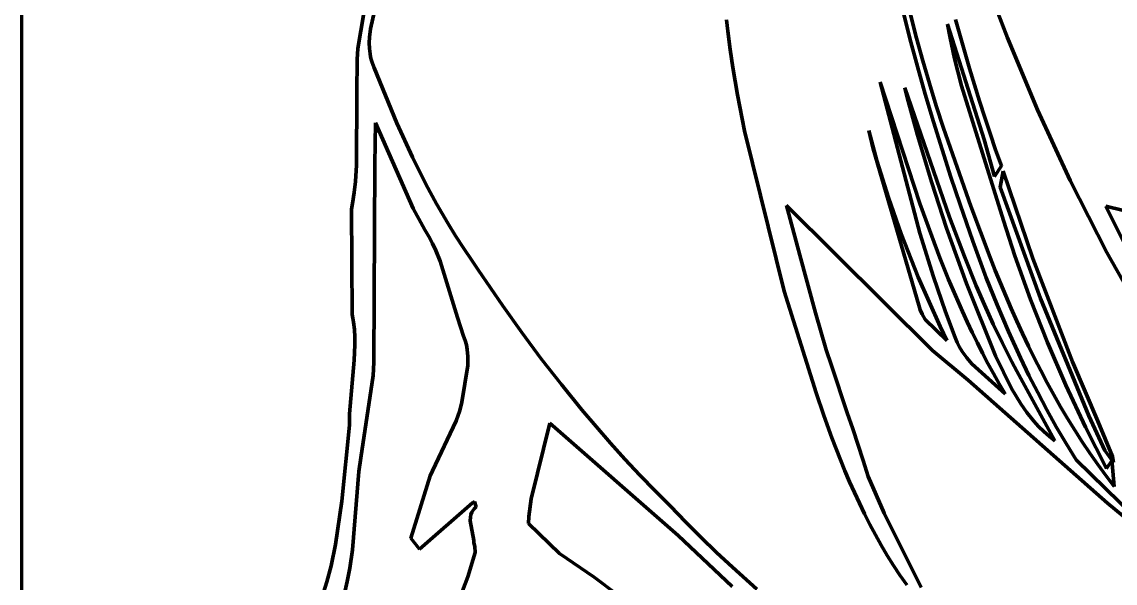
# Model space of a CAD drawing. Header units: millimetres. Extents: x 0 to 8.3, y 0 to 11.7.
# Drawn here: x 0 to 2.874, y 1.53 to 3.007 of the extents above; entities that cross this region are included whole.
import ezdxf

# ---------------------------------------------------------------- set-up
doc = ezdxf.new("R2010")
doc.units = ezdxf.units.MM
doc.layers.add('color#000000ff', color=7, linetype='CONTINUOUS', lineweight=100)
doc.layers.add('color#ffffffff', color=7, linetype='CONTINUOUS', lineweight=100)

msp = doc.modelspace()

# ---------------------------------------------------------------- linework, layer by layer
at = {"layer": 'color#000000ff'}
for p, q in [((0.8831, 2.9369), (0.9183, 3.1412)), ((2.5914, 2.9652), (2.5279, 3.1331)), ((0.9402, 3.0925), (0.9168, 2.9893)), ((2.3523, 2.9643), (2.3293, 3.0543)), ((2.3163, 3.0377), (2.3348, 2.9638)), ((1.856, 2.9829), (1.8525, 3.013)), ((2.5297, 2.6974), (2.4335, 3.0016)), ((2.4335, 3.0016), (2.4403, 2.9651)), ((2.4548, 3.0135), (2.4667, 2.9703)), ((0.9141, 2.967), (0.9134, 2.9522)), ((0.9168, 2.9893), (0.9141, 2.967)), ((1.8619, 2.9349), (1.856, 2.9829)), ((2.3348, 2.9638), (2.3545, 2.8902)), ((2.3687, 2.9046), (2.3523, 2.9643)), ((2.4403, 2.9651), (2.452, 2.9107)), ((2.4667, 2.9703), (2.4789, 2.9272)), ((2.6706, 2.7759), (2.5914, 2.9652)), ((0.8815, 2.9078), (0.8831, 2.9369)), ((0.9134, 2.9522), (0.9139, 2.9374)), ((0.9139, 2.9374), (0.9146, 2.93)), ((1.8689, 2.887), (1.8619, 2.9349)), ((0.8803, 2.8203), (0.8815, 2.9078)), ((0.9146, 2.93), (0.9156, 2.9227)), ((0.9156, 2.9227), (0.917, 2.9153)), ((0.917, 2.9153), (0.9188, 2.908)), ((0.9188, 2.908), (0.9209, 2.9007)), ((2.386, 2.8452), (2.3687, 2.9046)), ((2.452, 2.9107), (2.4702, 2.8387)), ((2.4789, 2.9272), (2.4915, 2.8842)), ((0.9209, 2.9007), (0.9235, 2.8935)), ((0.9235, 2.8935), (0.9266, 2.8862)), ((0.9266, 2.8862), (0.986, 2.7404)), ((1.8811, 2.8155), (1.8689, 2.887)), ((2.3545, 2.8902), (2.3751, 2.8168)), ((2.4915, 2.8842), (2.5044, 2.8413)), ((2.2562, 2.8485), (2.3612, 2.4513)), ((2.361, 2.5294), (2.2562, 2.8485)), ((0.8798, 2.6304), (0.8803, 2.8203)), ((2.4385, 2.4932), (2.3217, 2.8334)), ((2.3217, 2.8334), (2.328, 2.8086)), ((2.4042, 2.786), (2.386, 2.8452)), ((2.4702, 2.8387), (2.5807, 2.4842)), ((2.5044, 2.8413), (2.5177, 2.7985)), ((1.9, 2.7207), (1.8811, 2.8155)), ((2.328, 2.8086), (2.3547, 2.7094)), ((2.3751, 2.8168), (2.3967, 2.7438)), ((2.5177, 2.7985), (2.5314, 2.7559)), ((2.4235, 2.7271), (2.4042, 2.786)), ((2.7562, 2.5894), (2.6706, 2.7759)), ((0.9297, 2.7414), (0.9282, 2.6328)), ((1.0284, 2.5165), (0.9297, 2.7414)), ((0.986, 2.7404), (1.0269, 2.6508)), ((2.3967, 2.7438), (2.4193, 2.671)), ((2.5314, 2.7559), (2.5456, 2.7133)), ((2.0039, 2.2982), (1.9, 2.7207)), ((2.2481, 2.6428), (2.2267, 2.7215)), ((2.2267, 2.7215), (2.2379, 2.6733)), ((2.3547, 2.7094), (2.3913, 2.5863)), ((2.495, 2.5225), (2.4235, 2.7271)), ((2.5456, 2.7133), (2.5601, 2.6709)), ((2.2379, 2.6733), (2.3585, 2.2617)), ((2.5573, 2.5999), (2.5297, 2.6974)), ((1.0269, 2.6508), (1.0621, 2.5803)), ((2.4193, 2.671), (2.4428, 2.5985)), ((2.5601, 2.6709), (2.5752, 2.6286)), ((0.8768, 2.5868), (0.8798, 2.6304)), ((0.9282, 2.6328), (0.9252, 2.1112)), ((2.2782, 2.5455), (2.2481, 2.6428)), ((2.5752, 2.6286), (2.5573, 2.5999)), ((2.4428, 2.5985), (2.4672, 2.5263)), ((2.5724, 2.5721), (2.5803, 2.6145)), ((2.5803, 2.6145), (2.6577, 2.3845)), ((2.8528, 2.4006), (2.7562, 2.5894)), ((0.8736, 2.5578), (0.8768, 2.5868)), ((1.0621, 2.5803), (1.0902, 2.5283)), ((2.3913, 2.5863), (2.4314, 2.4643)), ((2.6784, 2.2794), (2.5724, 2.5721)), ((0.8693, 2.5289), (0.8736, 2.5578)), ((2.3119, 2.4494), (2.2782, 2.5455)), ((0.8667, 2.5144), (0.8693, 2.5289)), ((0.8687, 2.2375), (0.8667, 2.5144)), ((1.0538, 2.4694), (1.0284, 2.5165)), ((1.0902, 2.5283), (1.1198, 2.4773)), ((2.3946, 2.1428), (2.0101, 2.5241)), ((2.0101, 2.5241), (2.0452, 2.3932)), ((2.3921, 2.4431), (2.361, 2.5294)), ((2.4672, 2.5263), (2.5001, 2.4298)), ((2.52, 2.4544), (2.495, 2.5225)), ((2.8967, 2.5111), (2.8503, 2.5222)), ((2.8503, 2.5222), (2.948, 2.3247)), ((1.1198, 2.4773), (1.1405, 2.4438)), ((2.478, 2.3898), (2.4385, 2.4932)), ((2.5807, 2.4842), (2.6111, 2.3915)), ((1.0592, 2.4602), (1.0538, 2.4694)), ((1.07, 2.4425), (1.0592, 2.4602)), ((1.1405, 2.4438), (1.162, 2.4108)), ((2.3567, 2.3357), (2.3119, 2.4494)), ((2.3612, 2.4513), (2.3972, 2.336)), ((2.4314, 2.4643), (2.4837, 2.3192)), ((2.546, 2.3868), (2.52, 2.4544)), ((1.0796, 2.4243), (1.07, 2.4425)), ((1.0884, 2.4057), (1.0796, 2.4243)), ((2.4138, 2.3861), (2.3921, 2.4431)), ((2.5001, 2.4298), (2.5355, 2.3341)), ((1.1001, 2.3772), (1.0884, 2.4057)), ((1.162, 2.4108), (1.1843, 2.3783)), ((2.0452, 2.3932), (2.087, 2.242)), ((2.4366, 2.3295), (2.4138, 2.3861)), ((2.5094, 2.313), (2.478, 2.3898)), ((2.5594, 2.3531), (2.546, 2.3868)), ((2.6111, 2.3915), (2.6523, 2.2767)), ((3.1248, 1.9147), (2.8528, 2.4006)), ((1.1454, 2.2294), (1.1001, 2.3772)), ((1.1843, 2.3783), (1.2, 2.3544)), ((2.6577, 2.3845), (2.7625, 2.1128)), ((1.2, 2.3544), (1.2645, 2.2596)), ((2.4143, 2.2053), (2.3567, 2.3357)), ((2.3972, 2.336), (2.4287, 2.2446)), ((2.4483, 2.3013), (2.4366, 2.3295)), ((2.5355, 2.3341), (2.5639, 2.263)), ((2.5731, 2.3195), (2.5594, 2.3531)), ((2.4604, 2.2733), (2.4483, 2.3013)), ((2.4837, 2.3192), (2.5598, 2.1284)), ((2.5313, 2.2623), (2.5094, 2.313)), ((2.5871, 2.2861), (2.5731, 2.3195)), ((2.0883, 2.0307), (2.0039, 2.2982)), ((2.4728, 2.2454), (2.4604, 2.2733)), ((2.6014, 2.2529), (2.5871, 2.2861)), ((2.6523, 2.2767), (2.6969, 2.1633)), ((2.8051, 1.9708), (2.6784, 2.2794)), ((1.2645, 2.2596), (1.3144, 2.1896)), ((2.3585, 2.2617), (2.3619, 2.2493)), ((2.3619, 2.2493), (2.3667, 2.2378)), ((2.4287, 2.2446), (2.4542, 2.1767)), ((2.4855, 2.2177), (2.4728, 2.2454)), ((2.5541, 2.2119), (2.5313, 2.2623)), ((2.5639, 2.263), (2.5939, 2.1926)), ((2.6161, 2.2198), (2.6014, 2.2529)), ((0.8706, 2.2275), (0.8687, 2.2375)), ((0.8722, 2.2174), (0.8706, 2.2275)), ((0.8743, 2.1973), (0.8722, 2.2174)), ((1.1609, 2.1804), (1.1454, 2.2294)), ((2.087, 2.242), (2.1145, 2.1445)), ((2.3667, 2.2378), (2.3752, 2.2238)), ((2.3752, 2.2238), (2.4317, 2.1684)), ((2.4986, 2.1902), (2.4855, 2.2177)), ((2.6312, 2.1869), (2.6161, 2.2198)), ((0.8754, 2.1772), (0.8743, 2.1973)), ((1.3144, 2.1896), (1.3657, 2.1205)), ((2.4317, 2.1684), (2.4143, 2.2053)), ((2.5121, 2.1628), (2.4986, 2.1902)), ((2.578, 2.1619), (2.5541, 2.2119)), ((2.5939, 2.1926), (2.6257, 2.123)), ((2.6467, 2.1542), (2.6312, 2.1869)), ((0.8736, 2.1169), (0.8755, 2.1571)), ((0.8755, 2.1571), (0.8754, 2.1772)), ((1.1654, 2.1687), (1.1609, 2.1804)), ((1.1687, 2.157), (1.1654, 2.1687)), ((1.171, 2.1451), (1.1687, 2.157)), ((2.4542, 2.1767), (2.4594, 2.1637)), ((2.4594, 2.1637), (2.4655, 2.1513)), ((2.5259, 2.1355), (2.5121, 2.1628)), ((2.6028, 2.1125), (2.578, 2.1619)), ((2.6969, 2.1633), (2.7451, 2.0514)), ((1.1729, 2.1271), (1.171, 2.1451)), ((1.1726, 2.1028), (1.1729, 2.1271)), ((2.1145, 2.1445), (2.1285, 2.1031)), ((2.4882, 2.0642), (2.3946, 2.1428)), ((2.4655, 2.1513), (2.4725, 2.1396)), ((2.4725, 2.1396), (2.4845, 2.1229)), ((2.5401, 2.1085), (2.5259, 2.1355)), ((2.5598, 2.1284), (2.6016, 2.0429)), ((2.6626, 2.1218), (2.6467, 2.1542)), ((0.8617, 1.976), (0.8736, 2.1169)), ((0.9252, 2.1112), (0.9234, 2.0763)), ((1.1567, 2.0062), (1.1726, 2.1028)), ((1.3657, 2.1205), (1.4184, 2.0526)), ((2.1285, 2.1031), (2.1702, 1.978)), ((2.4845, 2.1229), (2.4978, 2.1072)), ((2.4978, 2.1072), (2.5853, 2.0286)), ((2.5547, 2.0817), (2.5401, 2.1085)), ((2.6157, 2.0879), (2.6028, 2.1125)), ((2.6257, 2.123), (2.6479, 2.0771)), ((2.679, 2.0896), (2.6626, 2.1218)), ((2.7625, 2.1128), (2.829, 1.9565)), ((0.9234, 2.0763), (0.8911, 1.8603)), ((2.5698, 2.055), (2.5547, 2.0817)), ((2.7162, 1.9049), (2.6157, 2.0879)), ((2.6479, 2.0771), (2.671, 2.0316)), ((2.6958, 2.0577), (2.679, 2.0896)), ((1.4184, 2.0526), (1.4726, 1.9859)), ((2.8544, 1.7404), (2.4882, 2.0642)), ((2.5853, 2.0286), (2.5698, 2.055)), ((2.6016, 2.0429), (2.6262, 2.0022)), ((2.7131, 2.026), (2.6958, 2.0577)), ((2.7451, 2.0514), (2.7966, 1.9409)), ((2.1085, 1.9715), (2.0883, 2.0307)), ((2.671, 2.0316), (2.6949, 1.9866)), ((2.7309, 1.9946), (2.7131, 2.026)), ((1.1422, 1.9574), (1.1515, 1.9849)), ((1.1515, 1.9849), (1.1567, 2.0062)), ((1.4726, 1.9859), (1.5096, 1.9421)), ((2.6262, 2.0022), (2.6426, 1.9789)), ((2.6949, 1.9866), (2.7197, 1.942)), ((2.7493, 1.9635), (2.7309, 1.9946)), ((0.8618, 1.9457), (0.8617, 1.976)), ((1.0794, 1.8262), (1.1422, 1.9574)), ((2.1297, 1.9127), (2.1085, 1.9715)), ((2.1702, 1.978), (2.1845, 1.9366)), ((2.6426, 1.9789), (2.6605, 1.9568)), ((2.6605, 1.9568), (2.6732, 1.9428)), ((2.7682, 1.9328), (2.7493, 1.9635)), ((2.8474, 1.8791), (2.8051, 1.9708)), ((2.829, 1.9565), (2.8673, 1.8637)), ((0.841, 1.7456), (0.8618, 1.9457)), ((1.3883, 1.9513), (1.339, 1.7521)), ((1.7251, 1.6554), (1.3883, 1.9513)), ((1.5096, 1.9421), (1.5473, 1.899)), ((2.1845, 1.9366), (2.2121, 1.8527)), ((2.6732, 1.9428), (2.6867, 1.9294)), ((2.6867, 1.9294), (2.701, 1.9168)), ((2.7197, 1.942), (2.7454, 1.8979)), ((2.7877, 1.9024), (2.7682, 1.9328)), ((2.7966, 1.9409), (2.8516, 1.832)), ((1.5473, 1.899), (1.5857, 1.8565)), ((2.1408, 1.8835), (2.1297, 1.9127)), ((2.701, 1.9168), (2.7162, 1.9049)), ((2.7454, 1.8979), (2.772, 1.8544)), ((2.8078, 1.8723), (2.7877, 1.9024)), ((2.1522, 1.8545), (2.1408, 1.8835)), ((2.8285, 1.8426), (2.8078, 1.8723)), ((2.8697, 1.8474), (2.8474, 1.8791)), ((0.8911, 1.8603), (0.8863, 1.8242)), ((1.5857, 1.8565), (1.6249, 1.8147)), ((2.164, 1.8256), (2.1522, 1.8545)), ((2.2121, 1.8527), (2.2254, 1.8112)), ((2.772, 1.8544), (2.9251, 1.7051)), ((2.8499, 1.8134), (2.8285, 1.8426)), ((2.8516, 1.832), (2.8662, 1.8535)), ((2.8662, 1.8535), (2.8668, 1.8454)), ((2.8668, 1.8454), (2.8719, 1.7845)), ((2.8673, 1.8637), (2.8697, 1.8474)), ((0.8863, 1.8242), (0.8694, 1.6181)), ((1.0229, 1.6489), (1.0738, 1.8128)), ((1.0738, 1.8128), (1.0794, 1.8262)), ((1.6249, 1.8147), (1.6648, 1.7735)), ((2.1762, 1.7969), (2.164, 1.8256)), ((2.2254, 1.8112), (2.2674, 1.7142)), ((2.8719, 1.7845), (2.8499, 1.8134)), ((2.1888, 1.7685), (2.1762, 1.7969)), ((1.6648, 1.7735), (1.7055, 1.7331)), ((2.2019, 1.7403), (2.1888, 1.7685)), ((0.8244, 1.6319), (0.841, 1.7456)), ((1.1849, 1.7417), (1.0454, 1.6201)), ((1.1904, 1.7453), (1.1849, 1.7417)), ((1.1866, 1.7226), (1.1888, 1.7254)), ((1.1888, 1.7254), (1.1914, 1.7281)), ((1.1943, 1.7308), (1.1904, 1.7453)), ((1.1914, 1.7281), (1.1943, 1.7308)), ((1.339, 1.7521), (1.333, 1.7059)), ((1.7055, 1.7331), (1.7451, 1.6917)), ((2.2154, 1.7123), (2.2019, 1.7403)), ((2.9299, 1.6782), (2.8544, 1.7404)), ((1.1787, 1.6943), (1.1792, 1.7042)), ((1.1792, 1.7042), (1.1807, 1.7106)), ((1.1807, 1.7106), (1.1831, 1.7167)), ((1.1831, 1.7167), (1.1866, 1.7226)), ((1.333, 1.7059), (1.3317, 1.6872)), ((2.2295, 1.6847), (2.2154, 1.7123)), ((2.2674, 1.7142), (2.3648, 1.5191)), ((1.1879, 1.6426), (1.1787, 1.6943)), ((1.3317, 1.6872), (1.4138, 1.6082)), ((1.7451, 1.6917), (1.7855, 1.6511)), ((2.2441, 1.6573), (2.2295, 1.6847)), ((1.0454, 1.6201), (1.0229, 1.6489)), ((1.1886, 1.636), (1.1879, 1.6426)), ((1.8676, 1.5218), (1.7251, 1.6554)), ((1.7855, 1.6511), (1.8265, 1.6112)), ((2.2593, 1.6302), (2.2441, 1.6573)), ((0.8128, 1.5756), (0.8244, 1.6319)), ((0.8694, 1.6181), (0.8627, 1.57)), ((1.1728, 1.5473), (1.1918, 1.6109)), ((1.1911, 1.6265), (1.1886, 1.636)), ((1.1918, 1.6109), (1.1911, 1.6265)), ((1.8265, 1.6112), (1.8683, 1.572)), ((2.2752, 1.6034), (2.2593, 1.6302)), ((1.4138, 1.6082), (1.5047, 1.5461)), ((2.2916, 1.577), (2.2752, 1.6034)), ((0.8022, 1.5336), (0.8128, 1.5756)), ((0.8627, 1.57), (0.8557, 1.5343)), ((1.8683, 1.572), (1.932, 1.5145)), ((2.3087, 1.551), (2.2916, 1.577)), ((0.7886, 1.4919), (0.8022, 1.5336)), ((0.8557, 1.5343), (0.8499, 1.5106)), ((1.1029, 1.3634), (1.1728, 1.5473)), ((1.5047, 1.5461), (1.672, 1.4205)), ((2.3266, 1.5254), (2.3087, 1.551))]:
    msp.add_line(p, q, dxfattribs=at)
at = {"layer": 'color#ffffffff'}
for p, q in [((0, 0), (0, 11.6806)), ((0.9183, 3.1412), (0.8831, 2.9369)), ((2.5279, 3.1331), (2.5914, 2.9652)), ((0.9168, 2.9893), (0.9402, 3.0925)), ((2.3293, 3.0543), (2.3523, 2.9643)), ((2.3348, 2.9638), (2.3163, 3.0377)), ((1.8525, 3.013), (1.856, 2.9829)), ((2.4403, 2.9651), (2.4335, 3.0016)), ((2.4335, 3.0016), (2.5297, 2.6974)), ((2.4667, 2.9703), (2.4548, 3.0135)), ((0.9134, 2.9522), (0.9141, 2.967)), ((0.9141, 2.967), (0.9168, 2.9893)), ((1.856, 2.9829), (1.8619, 2.9349)), ((2.3545, 2.8902), (2.3348, 2.9638)), ((2.3523, 2.9643), (2.3687, 2.9046)), ((2.452, 2.9107), (2.4403, 2.9651)), ((2.4789, 2.9272), (2.4667, 2.9703)), ((2.5914, 2.9652), (2.6706, 2.7759)), ((0.8831, 2.9369), (0.8815, 2.9078)), ((0.9139, 2.9374), (0.9134, 2.9522)), ((0.9146, 2.93), (0.9139, 2.9374)), ((1.8619, 2.9349), (1.8689, 2.887)), ((0.8815, 2.9078), (0.8803, 2.8203)), ((0.9156, 2.9227), (0.9146, 2.93)), ((0.917, 2.9153), (0.9156, 2.9227)), ((0.9188, 2.908), (0.917, 2.9153)), ((0.9209, 2.9007), (0.9188, 2.908)), ((2.3687, 2.9046), (2.386, 2.8452)), ((2.4702, 2.8387), (2.452, 2.9107)), ((2.4915, 2.8842), (2.4789, 2.9272)), ((0.9235, 2.8935), (0.9209, 2.9007)), ((0.9266, 2.8862), (0.9235, 2.8935)), ((0.986, 2.7404), (0.9266, 2.8862)), ((1.8689, 2.887), (1.8811, 2.8155)), ((2.3751, 2.8168), (2.3545, 2.8902)), ((2.5044, 2.8413), (2.4915, 2.8842)), ((2.2562, 2.8485), (2.361, 2.5294)), ((2.3612, 2.4513), (2.2562, 2.8485)), ((0.8803, 2.8203), (0.8798, 2.6304)), ((2.328, 2.8086), (2.3217, 2.8334)), ((2.3217, 2.8334), (2.4385, 2.4932)), ((2.386, 2.8452), (2.4042, 2.786)), ((2.5807, 2.4842), (2.4702, 2.8387)), ((2.5177, 2.7985), (2.5044, 2.8413)), ((1.8811, 2.8155), (1.9, 2.7207)), ((2.3547, 2.7094), (2.328, 2.8086)), ((2.3967, 2.7438), (2.3751, 2.8168)), ((2.5314, 2.7559), (2.5177, 2.7985)), ((2.4042, 2.786), (2.4235, 2.7271)), ((2.6706, 2.7759), (2.7562, 2.5894)), ((0.9282, 2.6328), (0.9297, 2.7414)), ((0.9297, 2.7414), (1.0284, 2.5165)), ((1.0269, 2.6508), (0.986, 2.7404)), ((2.4193, 2.671), (2.3967, 2.7438)), ((2.5456, 2.7133), (2.5314, 2.7559)), ((1.9, 2.7207), (2.0039, 2.2982)), ((2.2379, 2.6733), (2.2267, 2.7215)), ((2.2267, 2.7215), (2.2481, 2.6428)), ((2.3913, 2.5863), (2.3547, 2.7094)), ((2.4235, 2.7271), (2.495, 2.5225)), ((2.5601, 2.6709), (2.5456, 2.7133)), ((2.3585, 2.2617), (2.2379, 2.6733)), ((2.5297, 2.6974), (2.5573, 2.5999)), ((1.0621, 2.5803), (1.0269, 2.6508)), ((2.4428, 2.5985), (2.4193, 2.671)), ((2.5752, 2.6286), (2.5601, 2.6709)), ((0.8798, 2.6304), (0.8768, 2.5868)), ((0.9252, 2.1112), (0.9282, 2.6328)), ((2.2481, 2.6428), (2.2782, 2.5455)), ((2.5573, 2.5999), (2.5752, 2.6286)), ((2.4672, 2.5263), (2.4428, 2.5985)), ((2.5803, 2.6145), (2.5724, 2.5721)), ((2.6577, 2.3845), (2.5803, 2.6145)), ((2.7562, 2.5894), (2.8528, 2.4006)), ((0.8768, 2.5868), (0.8736, 2.5578)), ((1.0902, 2.5283), (1.0621, 2.5803)), ((2.4314, 2.4643), (2.3913, 2.5863)), ((2.5724, 2.5721), (2.6784, 2.2794)), ((0.8736, 2.5578), (0.8693, 2.5289)), ((2.2782, 2.5455), (2.3119, 2.4494)), ((0.8693, 2.5289), (0.8667, 2.5144)), ((0.8667, 2.5144), (0.8687, 2.2375)), ((1.0284, 2.5165), (1.0538, 2.4694)), ((1.1198, 2.4773), (1.0902, 2.5283)), ((2.0452, 2.3932), (2.0101, 2.5241)), ((2.0101, 2.5241), (2.3946, 2.1428)), ((2.361, 2.5294), (2.3921, 2.4431)), ((2.5001, 2.4298), (2.4672, 2.5263)), ((2.495, 2.5225), (2.52, 2.4544)), ((2.948, 2.3247), (2.8503, 2.5222)), ((2.8503, 2.5222), (2.8967, 2.5111)), ((1.1405, 2.4438), (1.1198, 2.4773)), ((2.4385, 2.4932), (2.478, 2.3898)), ((2.6111, 2.3915), (2.5807, 2.4842)), ((1.0538, 2.4694), (1.0592, 2.4602)), ((1.0592, 2.4602), (1.07, 2.4425)), ((1.162, 2.4108), (1.1405, 2.4438)), ((2.3119, 2.4494), (2.3567, 2.3357)), ((2.3972, 2.336), (2.3612, 2.4513)), ((2.4837, 2.3192), (2.4314, 2.4643)), ((2.52, 2.4544), (2.546, 2.3868)), ((1.07, 2.4425), (1.0796, 2.4243)), ((1.0796, 2.4243), (1.0884, 2.4057)), ((2.3921, 2.4431), (2.4138, 2.3861)), ((2.5355, 2.3341), (2.5001, 2.4298)), ((1.0884, 2.4057), (1.1001, 2.3772)), ((1.1843, 2.3783), (1.162, 2.4108)), ((2.087, 2.242), (2.0452, 2.3932)), ((2.4138, 2.3861), (2.4366, 2.3295)), ((2.478, 2.3898), (2.5094, 2.313)), ((2.546, 2.3868), (2.5594, 2.3531)), ((2.6523, 2.2767), (2.6111, 2.3915)), ((2.8528, 2.4006), (3.1248, 1.9147)), ((1.1001, 2.3772), (1.1454, 2.2294)), ((1.2, 2.3544), (1.1843, 2.3783)), ((2.7625, 2.1128), (2.6577, 2.3845)), ((1.2645, 2.2596), (1.2, 2.3544)), ((2.3567, 2.3357), (2.4143, 2.2053)), ((2.4287, 2.2446), (2.3972, 2.336)), ((2.4366, 2.3295), (2.4483, 2.3013)), ((2.5639, 2.263), (2.5355, 2.3341)), ((2.5594, 2.3531), (2.5731, 2.3195)), ((2.4483, 2.3013), (2.4604, 2.2733)), ((2.5598, 2.1284), (2.4837, 2.3192)), ((2.5094, 2.313), (2.5313, 2.2623)), ((2.5731, 2.3195), (2.5871, 2.2861)), ((2.0039, 2.2982), (2.0883, 2.0307)), ((2.4604, 2.2733), (2.4728, 2.2454)), ((2.5871, 2.2861), (2.6014, 2.2529)), ((2.6969, 2.1633), (2.6523, 2.2767)), ((2.6784, 2.2794), (2.8051, 1.9708)), ((1.3144, 2.1896), (1.2645, 2.2596)), ((2.3619, 2.2493), (2.3585, 2.2617)), ((2.3667, 2.2378), (2.3619, 2.2493)), ((2.4542, 2.1767), (2.4287, 2.2446)), ((2.4728, 2.2454), (2.4855, 2.2177)), ((2.5313, 2.2623), (2.5541, 2.2119)), ((2.5939, 2.1926), (2.5639, 2.263)), ((2.6014, 2.2529), (2.6161, 2.2198)), ((0.8687, 2.2375), (0.8706, 2.2275)), ((0.8706, 2.2275), (0.8722, 2.2174)), ((0.8722, 2.2174), (0.8743, 2.1973)), ((1.1454, 2.2294), (1.1609, 2.1804)), ((2.1145, 2.1445), (2.087, 2.242)), ((2.3752, 2.2238), (2.3667, 2.2378)), ((2.4317, 2.1684), (2.3752, 2.2238)), ((2.4855, 2.2177), (2.4986, 2.1902)), ((2.6161, 2.2198), (2.6312, 2.1869)), ((0.8743, 2.1973), (0.8754, 2.1772)), ((1.3657, 2.1205), (1.3144, 2.1896)), ((2.4143, 2.2053), (2.4317, 2.1684)), ((2.4986, 2.1902), (2.5121, 2.1628)), ((2.5541, 2.2119), (2.578, 2.1619)), ((2.6257, 2.123), (2.5939, 2.1926)), ((2.6312, 2.1869), (2.6467, 2.1542)), ((0.8755, 2.1571), (0.8736, 2.1169)), ((0.8754, 2.1772), (0.8755, 2.1571)), ((1.1609, 2.1804), (1.1654, 2.1687)), ((1.1654, 2.1687), (1.1687, 2.157)), ((1.1687, 2.157), (1.171, 2.1451)), ((2.4594, 2.1637), (2.4542, 2.1767)), ((2.4655, 2.1513), (2.4594, 2.1637)), ((2.5121, 2.1628), (2.5259, 2.1355)), ((2.578, 2.1619), (2.6028, 2.1125)), ((2.7451, 2.0514), (2.6969, 2.1633)), ((1.171, 2.1451), (1.1729, 2.1271)), ((1.1729, 2.1271), (1.1726, 2.1028)), ((2.1285, 2.1031), (2.1145, 2.1445)), ((2.3946, 2.1428), (2.4882, 2.0642)), ((2.4725, 2.1396), (2.4655, 2.1513)), ((2.4845, 2.1229), (2.4725, 2.1396)), ((2.5259, 2.1355), (2.5401, 2.1085)), ((2.6016, 2.0429), (2.5598, 2.1284)), ((2.6467, 2.1542), (2.6626, 2.1218)), ((0.8736, 2.1169), (0.8617, 1.976)), ((0.9234, 2.0763), (0.9252, 2.1112)), ((1.1726, 2.1028), (1.1567, 2.0062)), ((1.4184, 2.0526), (1.3657, 2.1205)), ((2.1702, 1.978), (2.1285, 2.1031)), ((2.4978, 2.1072), (2.4845, 2.1229)), ((2.5853, 2.0286), (2.4978, 2.1072)), ((2.5401, 2.1085), (2.5547, 2.0817)), ((2.6028, 2.1125), (2.6157, 2.0879)), ((2.6479, 2.0771), (2.6257, 2.123)), ((2.6626, 2.1218), (2.679, 2.0896)), ((2.829, 1.9565), (2.7625, 2.1128)), ((0.8911, 1.8603), (0.9234, 2.0763)), ((2.5547, 2.0817), (2.5698, 2.055)), ((2.6157, 2.0879), (2.7162, 1.9049)), ((2.671, 2.0316), (2.6479, 2.0771)), ((2.679, 2.0896), (2.6958, 2.0577)), ((1.4726, 1.9859), (1.4184, 2.0526)), ((2.4882, 2.0642), (2.8544, 1.7404)), ((2.5698, 2.055), (2.5853, 2.0286)), ((2.6262, 2.0022), (2.6016, 2.0429)), ((2.6958, 2.0577), (2.7131, 2.026)), ((2.7966, 1.9409), (2.7451, 2.0514)), ((2.0883, 2.0307), (2.1085, 1.9715)), ((2.6949, 1.9866), (2.671, 2.0316)), ((2.7131, 2.026), (2.7309, 1.9946)), ((1.1515, 1.9849), (1.1422, 1.9574)), ((1.1567, 2.0062), (1.1515, 1.9849)), ((1.5096, 1.9421), (1.4726, 1.9859)), ((2.6426, 1.9789), (2.6262, 2.0022)), ((2.7197, 1.942), (2.6949, 1.9866)), ((2.7309, 1.9946), (2.7493, 1.9635)), ((0.8617, 1.976), (0.8618, 1.9457)), ((1.1422, 1.9574), (1.0794, 1.8262)), ((2.1085, 1.9715), (2.1297, 1.9127)), ((2.1845, 1.9366), (2.1702, 1.978)), ((2.6605, 1.9568), (2.6426, 1.9789)), ((2.6732, 1.9428), (2.6605, 1.9568)), ((2.7493, 1.9635), (2.7682, 1.9328)), ((2.8051, 1.9708), (2.8474, 1.8791)), ((2.8673, 1.8637), (2.829, 1.9565)), ((0.8618, 1.9457), (0.841, 1.7456)), ((1.339, 1.7521), (1.3883, 1.9513)), ((1.3883, 1.9513), (1.7251, 1.6554)), ((1.5473, 1.899), (1.5096, 1.9421)), ((2.2121, 1.8527), (2.1845, 1.9366)), ((2.6867, 1.9294), (2.6732, 1.9428)), ((2.701, 1.9168), (2.6867, 1.9294)), ((2.7454, 1.8979), (2.7197, 1.942)), ((2.7682, 1.9328), (2.7877, 1.9024)), ((2.8516, 1.832), (2.7966, 1.9409)), ((1.5857, 1.8565), (1.5473, 1.899)), ((2.1297, 1.9127), (2.1408, 1.8835)), ((2.7162, 1.9049), (2.701, 1.9168)), ((2.772, 1.8544), (2.7454, 1.8979)), ((2.7877, 1.9024), (2.8078, 1.8723)), ((2.1408, 1.8835), (2.1522, 1.8545)), ((2.8078, 1.8723), (2.8285, 1.8426)), ((2.8474, 1.8791), (2.8697, 1.8474)), ((0.8863, 1.8242), (0.8911, 1.8603)), ((1.6249, 1.8147), (1.5857, 1.8565)), ((2.1522, 1.8545), (2.164, 1.8256)), ((2.2254, 1.8112), (2.2121, 1.8527)), ((2.9251, 1.7051), (2.772, 1.8544)), ((2.8285, 1.8426), (2.8499, 1.8134)), ((2.8662, 1.8535), (2.8516, 1.832)), ((2.8668, 1.8454), (2.8662, 1.8535)), ((2.8719, 1.7845), (2.8668, 1.8454)), ((2.8697, 1.8474), (2.8673, 1.8637)), ((0.8694, 1.6181), (0.8863, 1.8242)), ((1.0738, 1.8128), (1.0229, 1.6489)), ((1.0794, 1.8262), (1.0738, 1.8128)), ((1.6648, 1.7735), (1.6249, 1.8147)), ((2.164, 1.8256), (2.1762, 1.7969)), ((2.2674, 1.7142), (2.2254, 1.8112)), ((2.8499, 1.8134), (2.8719, 1.7845)), ((2.1762, 1.7969), (2.1888, 1.7685)), ((1.7055, 1.7331), (1.6648, 1.7735)), ((2.1888, 1.7685), (2.2019, 1.7403)), ((0.841, 1.7456), (0.8244, 1.6319)), ((1.0454, 1.6201), (1.1849, 1.7417)), ((1.1849, 1.7417), (1.1904, 1.7453)), ((1.1888, 1.7254), (1.1866, 1.7226)), ((1.1914, 1.7281), (1.1888, 1.7254)), ((1.1904, 1.7453), (1.1943, 1.7308)), ((1.1943, 1.7308), (1.1914, 1.7281)), ((1.333, 1.7059), (1.339, 1.7521)), ((1.7451, 1.6917), (1.7055, 1.7331)), ((2.2019, 1.7403), (2.2154, 1.7123)), ((2.8544, 1.7404), (2.9299, 1.6782)), ((1.1792, 1.7042), (1.1787, 1.6943)), ((1.1807, 1.7106), (1.1792, 1.7042)), ((1.1831, 1.7167), (1.1807, 1.7106)), ((1.1866, 1.7226), (1.1831, 1.7167)), ((1.3317, 1.6872), (1.333, 1.7059)), ((2.2154, 1.7123), (2.2295, 1.6847)), ((2.3648, 1.5191), (2.2674, 1.7142)), ((1.1787, 1.6943), (1.1879, 1.6426)), ((1.4138, 1.6082), (1.3317, 1.6872)), ((1.7855, 1.6511), (1.7451, 1.6917)), ((2.2295, 1.6847), (2.2441, 1.6573)), ((1.0229, 1.6489), (1.0454, 1.6201)), ((1.1879, 1.6426), (1.1886, 1.636)), ((1.7251, 1.6554), (1.8676, 1.5218)), ((1.8265, 1.6112), (1.7855, 1.6511)), ((2.2441, 1.6573), (2.2593, 1.6302)), ((0.8244, 1.6319), (0.8128, 1.5756)), ((0.8627, 1.57), (0.8694, 1.6181)), ((1.1918, 1.6109), (1.1728, 1.5473)), ((1.1886, 1.636), (1.1911, 1.6265)), ((1.1911, 1.6265), (1.1918, 1.6109)), ((1.8683, 1.572), (1.8265, 1.6112)), ((2.2593, 1.6302), (2.2752, 1.6034)), ((1.5047, 1.5461), (1.4138, 1.6082)), ((2.2752, 1.6034), (2.2916, 1.577)), ((0.8128, 1.5756), (0.8022, 1.5336)), ((0.8557, 1.5343), (0.8627, 1.57)), ((1.932, 1.5145), (1.8683, 1.572)), ((2.2916, 1.577), (2.3087, 1.551)), ((0.8022, 1.5336), (0.7886, 1.4919)), ((0.8499, 1.5106), (0.8557, 1.5343)), ((1.1728, 1.5473), (1.1029, 1.3634)), ((1.672, 1.4205), (1.5047, 1.5461)), ((2.3087, 1.551), (2.3266, 1.5254))]:
    msp.add_line(p, q, dxfattribs=at)

doc.saveas('drawing.dxf')
